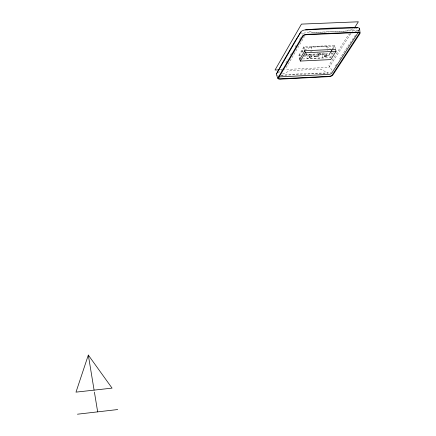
<?xml version="1.0" encoding="UTF-8"?>
<svg xmlns="http://www.w3.org/2000/svg" width="436" height="436" viewBox="0 0 436 436"><rect width="100%" height="100%" fill="white"/><g stroke="black" fill="none" stroke-linecap="round" stroke-linejoin="round"><path stroke-width="0.33" stroke-dasharray="2.18 1.64" d="M281.394 70.518L282.419 68.757M285.842 62.898L287.896 59.383M290.294 55.285L291.662 52.941M295.085 47.083L296.458 44.739M299.537 39.463L300.905 37.12M286.207 67.531L304.448 36.526M299.843 59.105L298.911 55.214L303.892 46.848L334.565 45.464L335.377 48.712M318.656 55.486L317.986 56.571L319.321 55.645M302.546 58.98L330.259 57.656L329.3 53.792L330.352 52.124M330.701 51.568L331.758 49.906M332.107 49.35L334.565 45.464M330.864 52.216L329.458 54.435L328.106 54.5M331.213 51.661L332.265 49.993M332.619 49.442L334.723 46.112L304.045 47.502L299.063 55.863L300.415 55.797M330.259 57.656L333.78 52.124M350.686 33.757L329.098 67.351L284.479 69.564M352.146 31.479L353.978 28.634M358.343 31.256L359.449 29.55M278.119 72.834L280.817 71.068M350.397 33.779L348.587 34.624L328.848 65.433L332.466 71.068M355.226 31.523L358.844 29.828M302.437 52.195L302.153 51.017L311.337 46.919L326.668 46.227L330.657 49.301M305.598 54.053L306.824 53.508M310.503 51.873L311.729 51.328M323.828 52.925L321.997 53.732L323 57.825L324.226 57.285M327.894 55.666L332.178 53.781L331.889 52.609M282.566 73.962L290.561 70.588L320.46 69.095L327.954 73.025A3.646 1.597 -14.7 0 0 331.436 71.984M352.74 28.945L344.418 31.25L313.222 32.569L307.494 30.536M279.743 69.804L281.776 69.7M280.893 75.417L327.954 73.025A583.957 513.504 63 0 0 280.904 75.319M305.761 53.683L306.791 54.446L317.37 53.95M298.911 55.214L300.938 55.121M304.987 54.931L317.141 54.358M321.872 54.14L329.3 53.792M304.47 55.612L309.195 55.388M312.574 55.23L317.299 55.007M321.354 54.816L324.057 54.691M303.663 55.519L307.783 58.549L323 57.825M302.153 51.017L303.183 51.78M330.183 52.255L332.178 53.781M317.74 55.585C318.215 56.914 314.945 56.925 316.776 55.677A0.627 0.283 -14.7 0 1 317.163 55.546M301.216 32.52L302.835 34.52M331.305 50.265L331.742 52.026M326.668 46.227L327.687 50.347M311.337 46.919L312.345 51.056M306.791 54.446L307.783 58.549M303.892 46.848L304.519 49.464M335.48 65.956A2644.498 998.342 59.3 0 1 336.843 63.694M339.628 59.143A2644.498 998.342 59.3 0 1 355.967 34.422M358.283 31.169A2644.498 998.342 59.3 0 1 359.057 30.089M278.304 75.526A3.668 1.635 -13.8 0 1 277.307 75.368M358.735 31.136A2.578 1.177 -15.7 0 0 357.111 30.569L305.838 32.738A2.594 1.204 -14.7 0 0 302.617 34.193M325.692 54.516A1.406 0.627 -14.9 0 1 326.362 54.489M324.302 54.74A1.406 0.632 -14.9 0 1 324.526 53.748A1.406 0.632 -14.9 0 1 326.504 53.524A1.406 0.632 -14.9 0 1 325.932 54.555M317.839 53.23A1.406 0.638 -14.8 0 1 317.495 52.827M309.031 55.459A1.406 0.638 -14.6 0 1 309.14 54.516A1.406 0.638 -14.6 0 1 311.075 54.173A1.406 0.638 -14.6 0 1 310.966 55.121M316.607 56.288C317.435 56.958 317.517 54.734 316.607 56.288M314.607 56.511L313.92 56.762L315.735 55.628L315.838 56.669L314.607 56.511M315.364 55.922L314.868 56.304L315.402 56.282L315.364 55.922"/><path stroke-width="0.65" d="M88.323 355.073L75.989 392.138L112.063 388.127L88.323 355.073L94.089 390.122M277.988 78.535L276.435 74.769A3.668 1.635 -13.8 0 1 276.5 73.891L281.672 64.179L294.921 41.333L300.813 32.019A3.88 1.809 -14.7 0 1 305.582 29.855A624.924 542.891 61.6 0 1 357.226 27.702A3.859 1.766 -15.7 0 1 359.449 29.55M276.5 73.891L300.813 32.019M299.843 59.105L304.835 50.772L335.535 49.361L336.025 51.312L330.739 59.596L300.306 61.056L299.685 58.462M300.306 61.056L305.309 52.734L304.677 50.118M354.343 28.062L358.365 21.8L301.461 24.105L275.012 70.038L279.067 69.836M358.25 32.373L331.769 73.068A2.436 1.063 -14.7 0 1 328.722 74.387L279.912 76.883A2.453 1.09 -13.8 0 1 278.822 76.78M355.945 28.057L357.226 27.702L305.582 29.855M77.445 414.2L117.725 409.546M305.309 52.734L336.025 51.312M94.41 392.089L97.664 411.862M359.624 28.574L360.011 32.88M302.41 36.172L278.043 77.793A3.117 1.384 -13.8 0 0 280.059 79.167L329.044 76.638A3.101 1.346 -14.7 0 0 332.881 74.981L359.863 33.703A3.275 1.488 -15.7 0 0 357.972 32.15L306.464 34.346A3.297 1.531 -14.7 0 0 302.41 36.172M303.102 36.193L278.757 77.712A2.453 1.09 -13.8 0 0 280.359 78.807L329.191 76.289A2.442 1.063 -14.7 0 0 332.237 74.97L359.128 33.785A2.578 1.172 -15.7 0 0 357.624 32.547L306.323 34.744A2.594 1.204 -14.7 0 0 303.102 36.193M325 56.527A1.406 0.627 -14.9 0 0 327.125 55.59A1.406 0.627 -14.9 0 0 325.158 55.377A1.406 0.627 -14.9 0 0 325 56.527M318.531 55.018A1.412 0.632 -14.8 0 0 320.662 54.08A1.412 0.632 -14.8 0 0 318.683 53.862A1.412 0.632 -14.8 0 0 318.531 55.018M309.724 57.252A1.406 0.632 -14.6 0 0 311.844 56.315A1.406 0.632 -14.6 0 0 309.86 56.097A1.406 0.632 -14.6 0 0 309.724 57.252"/></g></svg>
